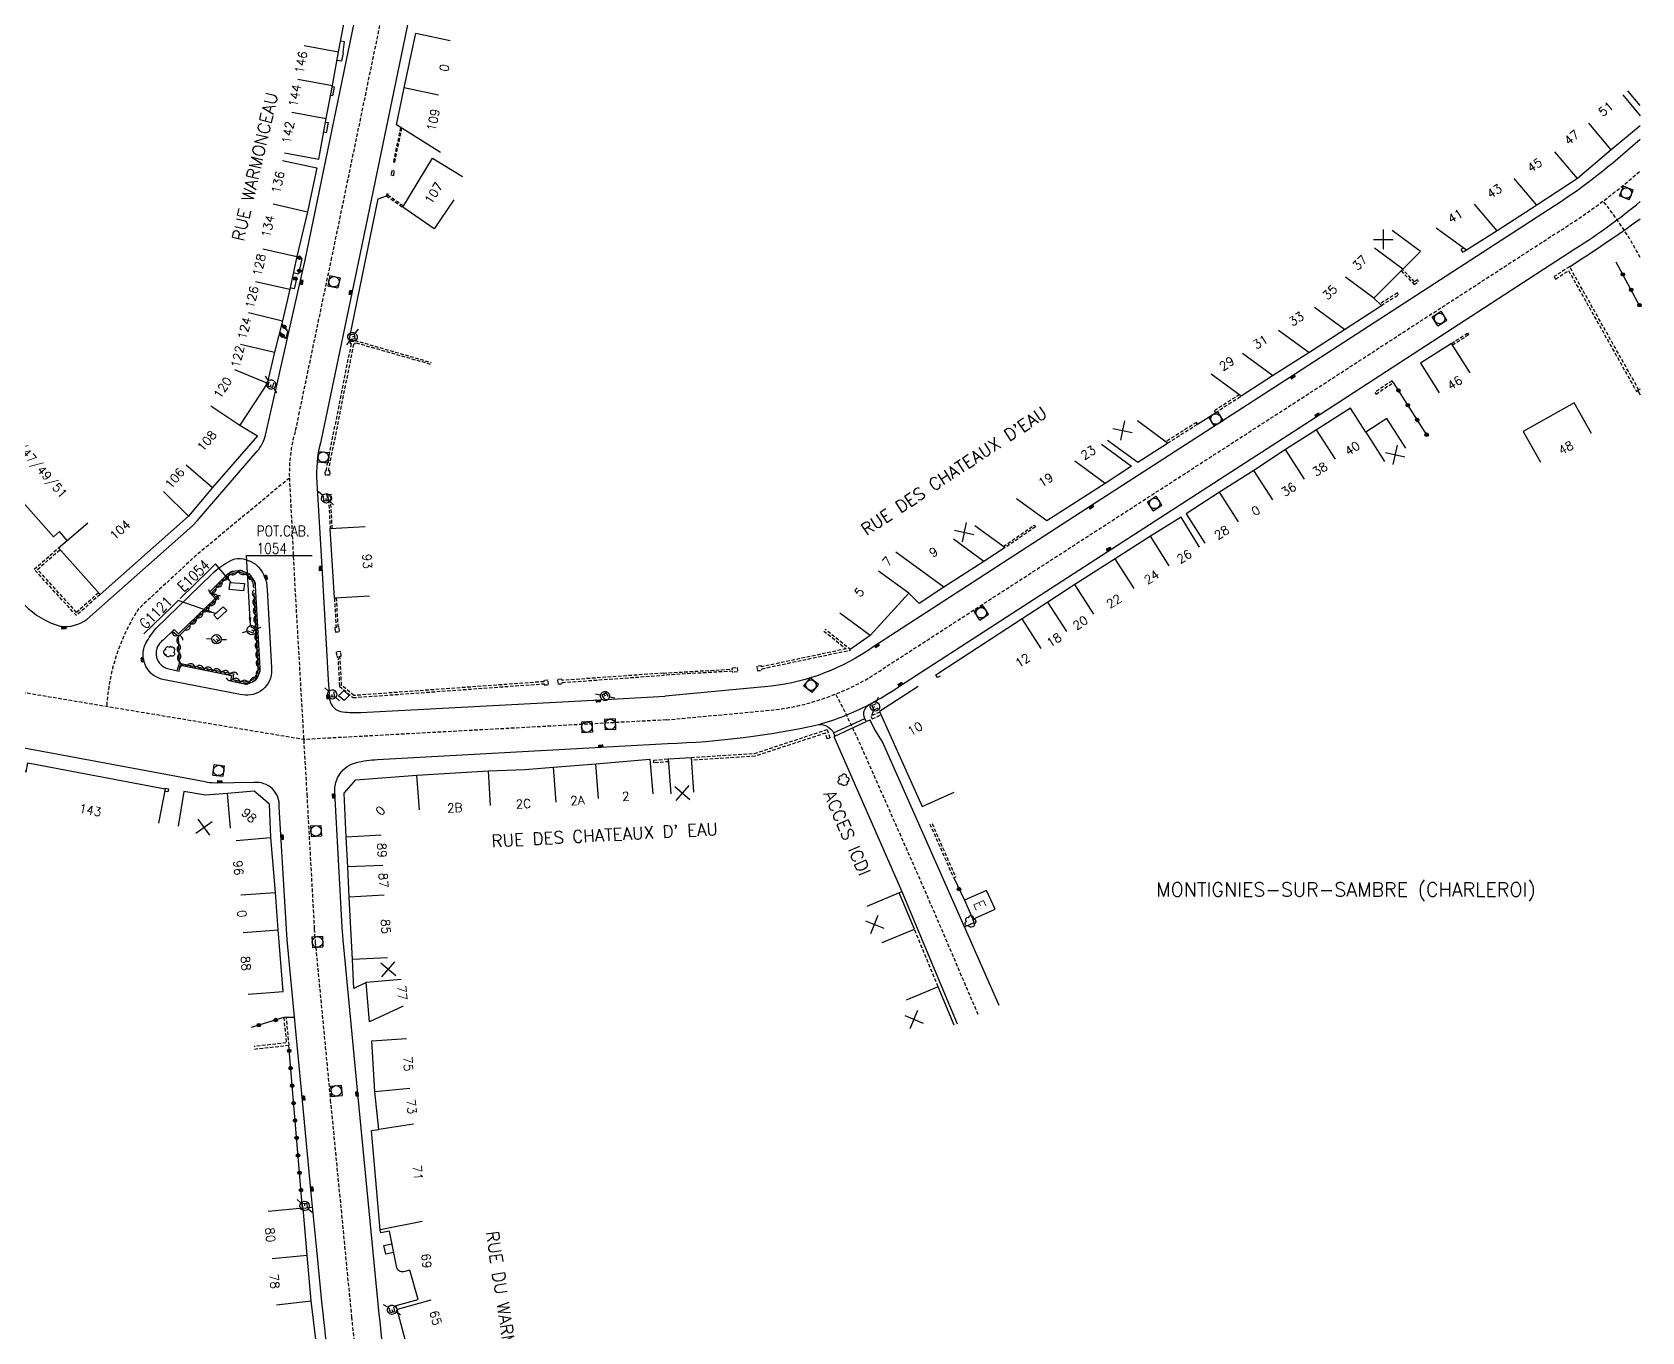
# Model space of a CAD drawing. Header units: millimetres. Extents: x 155999 to 157001, y 123000 to 124001.
# Drawn here: x 156770.1 to 157000.2, y 123669.4 to 123855.2 of the extents above; entities that cross this region are included whole.
import ezdxf
from ezdxf.enums import TextEntityAlignment as Align

# ---------------------------------------------------------------- set-up
doc = ezdxf.new("R2010")
doc.units = ezdxf.units.MM
doc.linetypes.add('DASHED', pattern=[0.75, 0.5, -0.25])
doc.layers.get('0').update_dxf_attribs({"linetype": 'CONTINUOUS'})
for name, color, linetype in [('W0001', 6, 'DASHED'), ('W0008', 7, 'CONTINUOUS'), ('W0100', 7, 'CONTINUOUS'), ('W0112', 1, 'DASHED'), ('W0300', 7, 'CONTINUOUS'), ('W0310', 3, 'CONTINUOUS'), ('W0322', 7, 'CONTINUOUS'), ('W0334', 7, 'CONTINUOUS'), ('W0400', 7, 'CONTINUOUS'), ('W0420', 7, 'CONTINUOUS'), ('W0471', 7, 'CONTINUOUS'), ('W0980', 7, 'CONTINUOUS'), ('W0984', 7, 'CONTINUOUS'), ('W0989', 7, 'CONTINUOUS'), ('W0991', 7, 'CONTINUOUS'), ('W1102', 7, 'CONTINUOUS')]:
    doc.layers.add(name, color=color, linetype=linetype)
doc.styles.get("Standard").update_dxf_attribs({"font": 'romans.shx', "width": 0.85})
doc.dimstyles.get("Standard").update_dxf_attribs({"dimtxt": 1.5, "dimasz": 1.2, "dimexe": 0.625, "dimexo": 0.625, "dimgap": 0.25, "dimtad": 1, "dimdec": 1, "dimzin": 0, "dimdsep": 46, "dimtxsty": 'Standard', "dimcen": -0.5, "dimadec": 0, "dimazin": 0, "dimtfac": 1, "dimtdec": 1, "dimtmove": 0, "dimatfit": 3, "dimfxl": 1, "dimtolj": 1, "dimtzin": 0, "dimarcsym": 0})

# ---------------------------------------------------------------- blocks, each defined once
blk = doc.blocks.new('t310o')
at = {"color": 0, "linetype": 'Continuous'}
for centre, start, end in [((-0.5, 0.38), 216.8699, 323.1304), ((0.5, -0.37), 36.8699, 143.1303)]:
    blk.add_arc(centre, 0.625, start, end, dxfattribs=at)
blk = doc.blocks.new('T471')
for p, q in [((-0.333334, 0.333334), (-0.333334, -0.333334)), ((-0.333334, 0.333334), (0.333334, 0.333334)), ((-0.333334, 0), (0, 0)), ((0.500001, 0.500001), (1.000002, 1.000002)), ((-0.500001, -0.500001), (-1.000002, -1.000002)), ((-0.333334, -0.333334), (0.333334, -0.333334))]:
    blk.add_line(p, q)
blk.add_ellipse((0, 0), major_axis=(0.471405, 0.471405), ratio=1, start_param=5.4977871438, end_param=11.780972451)
blk = doc.blocks.new('T400')
for p, q in [((-0.15, 0.3), (0.15, 0.3)), ((-0.15, -0.25), (-0.15, 0.3)), ((-0.15, 0.15), (0.15, 0.15)), ((-0.15, 0), (0.15, 0)), ((0.15, 0.3), (0.15, -0.25)), ((-0.15, -0.15), (0.15, -0.15)), ((-0.15, -0.25), (-0.15, -0.3)), ((-0.15, -0.3), (0.15, -0.3)), ((0.15, -0.3), (0.15, -0.25))]:
    blk.add_line(p, q)
blk = doc.blocks.new('T420')
for p, q in [((0.75, 0.75), (-0.75, 0.75)), ((-0.75, 0.75), (-0.75, -0.75)), ((0.75, 0.75), (0.75, -0.75)), ((0.75, -0.75), (-0.75, -0.75))]:
    blk.add_line(p, q)
blk.add_ellipse((0, 0), major_axis=(-0.53, 0.53), ratio=1, start_param=3.926991, end_param=10.210176)
blk = doc.blocks.new('t322o')
at = {"color": 0, "linetype": 'Continuous'}
for radius in [0.25, 0.15]:
    blk.add_circle((0, 0), radius, dxfattribs=at)
blk = doc.blocks.new('t991o')
at = {"color": 0, "linetype": 'Continuous'}
for p, q in [((-1, 1), (1, -1)), ((-1, -1), (1, 1))]:
    blk.add_line(p, q, dxfattribs=at)
blk = doc.blocks.new('T300')
for p, q in [((-0.8, 0.51), (-0.86, 0.34)), ((-0.86, 0.34), (-0.86, 0.17)), ((-0.86, 0.17), (-0.74, 0.06)), ((-0.69, 0.63), (-0.8, 0.51)), ((-0.8, -0.06), (-0.74, 0.06)), ((-0.74, 0.06), (-0.69, 0.11)), ((-0.57, 0.69), (-0.69, 0.63)), ((-0.46, 0.69), (-0.57, 0.69)), ((-0.29, 0.63), (-0.46, 0.69)), ((-0.29, 0.63), (-0.17, 0.74)), ((-0.23, 0.57), (-0.29, 0.63)), ((-0.17, 0.74), (-0.06, 0.8)), ((-0.06, 0.8), (0.06, 0.8)), ((0.06, 0.8), (0.23, 0.74)), ((0.23, 0.74), (0.34, 0.63)), ((0.34, 0.63), (0.4, 0.51)), ((0.46, 0.46), (0.34, 0.46)), ((0.4, 0.51), (0.4, 0.46)), ((0.57, 0.4), (0.46, 0.46)), ((0.57, 0.4), (0.69, 0.29)), ((0.69, 0.29), (0.74, 0.17)), ((0.74, 0.06), (0.69, -0.17)), ((0.74, 0.17), (0.74, 0.06)), ((-0.8, -0.17), (-0.8, -0.06)), ((-0.8, -0.23), (-0.8, -0.17)), ((-0.74, -0.34), (-0.8, -0.23)), ((-0.69, -0.4), (-0.74, -0.34)), ((-0.51, -0.46), (-0.69, -0.4)), ((-0.4, -0.46), (-0.51, -0.46)), ((-0.4, -0.46), (-0.34, -0.46)), ((-0.34, -0.46), (-0.34, -0.4)), ((-0.34, -0.51), (-0.34, -0.46)), ((-0.29, -0.63), (-0.34, -0.51)), ((-0.17, -0.74), (-0.29, -0.63)), ((-0.06, -0.8), (-0.17, -0.74)), ((0.06, -0.8), (-0.06, -0.8)), ((0.17, -0.74), (0.06, -0.8)), ((0.23, -0.69), (0.17, -0.74)), ((0.29, -0.46), (0.23, -0.46)), ((0.29, -0.63), (0.23, -0.69)), ((0.46, -0.4), (0.29, -0.46)), ((0.34, -0.51), (0.29, -0.63)), ((0.34, -0.51), (0.34, -0.46)), ((0.57, -0.34), (0.46, -0.4)), ((0.63, -0.29), (0.57, -0.34)), ((0.69, -0.17), (0.63, -0.29))]:
    blk.add_line(p, q)

msp = doc.modelspace()

# ---------------------------------------------------------------- linework, layer by layer
at = {"layer": 'W0001'}
msp.add_lwpolyline([(156895.07, 123998.73), (156900.24, 123994.31, -0.20182), (156906.99, 123979.84, -0.191494), (156901.06, 123967.67), (156884.09, 123951.47), (156874.31, 123942.21), (156871, 123939.09), (156848.41, 123917.61, 0.032342), (156834.41, 123898.71, 0.103722), (156821.74, 123865.66), (156812.89, 123822.98), (156808.26, 123800.88), (156807.68, 123798.06, 0.077133), (156806.86, 123791.43), (156807.65, 123775.66), (156809.35, 123746.22), (156810.42, 123726.96), (156810.55, 123725.09), (156812.71, 123702.53), (156815.74, 123671.52, 0.015748), (156818.01, 123654.67)], format="xyb", dxfattribs=at)
at = {"layer": 'W0001', "flags": 128}
for points in [[(156860.75, 123756.86), (156876.13, 123758.29, 0.124419), (156892.16, 123764.45), (156922.59, 123784.12), (156951.76, 123802.95), (156987.89, 123826.38, 0.041665), (157000, 123835.33)], [(157000, 123822.94), (156999.48, 123823.88, 0.045509), (156994.67, 123831.01, -2.901616)], [(156806.86, 123791.43), (156793.38, 123780.24), (156785.28, 123772.72, 0.128586), (156780.73, 123758.76)], [(156860.75, 123756.86), (156808.9, 123754.05), (156762.15, 123761.86, 0.18686), (156749.2, 123757.73), (156723.74, 123738.84)], [(156905.33, 123714.73), (156900.48, 123726.08), (156897.24, 123733.59), (156888.87, 123752.5, 0.01567), (156884.99, 123760.55, -1.668847)]]:
    msp.add_lwpolyline(points, format="xyb", dxfattribs=at)
at = {"layer": 'W0008'}
for points in [[(156944.44, 123953.09), (156919.95, 123974.83), (156918.74, 123975.86, 0.383908), (156914.8, 123975.41), (156886.78, 123948.64), (156876.98, 123939.38), (156873.69, 123936.26), (156851.25, 123914.93, 0.032047), (156837.69, 123896.6, 0.103987), (156825.57, 123864.96), (156816.71, 123822.19), (156812.08, 123800.09), (156811.47, 123797.12, 0.078402), (156810.75, 123791.59), (156811.53, 123777.88), (156812.42, 123762.58), (156812.61, 123759.8, 0.35106), (156814.51, 123758.02, 0.04083), (156817.05, 123757.91), (156850.35, 123759.68), (156860.57, 123760.23)], [(156747.41, 123796.24), (156756.39, 123786.3), (156768.98, 123773.28, 0.122135), (156774.11, 123770.23, 0.192658), (156777.96, 123771.26), (156793.01, 123784.58), (156793.68, 123785.31), (156802.27, 123795.25, 0.113173), (156803.42, 123797.54), (156805.12, 123804.88), (156808.32, 123819.02), (156809.12, 123822.57), (156818.55, 123868.24, 0.269201), (156815.33, 123877.21), (156803.22, 123886.93), (156791.49, 123896.34)], [(157000, 123839.8), (156998.22, 123838.3, -0.043547), (156986.07, 123829.25), (156949.91, 123805.8), (156920.75, 123786.98), (156890.26, 123767.26, -0.124631), (156875.77, 123761.67), (156860.57, 123760.23)], [(156908.32, 123716.04), (156903.4, 123727.3), (156891.64, 123753.72), (156890.48, 123755.64), (156889.89, 123756.83), (156889.33, 123756.61), (156889.14, 123757.06, -0.384737), (156889.74, 123759.06, 0.026835), (156894.08, 123761.67), (156922.98, 123780.34), (156953.5, 123800.07), (156990.79, 123824.26, 0.027724), (157000, 123830.93)], [(156802, 123779.11, -0.227932), (156803.66, 123775.43), (156804.28, 123764.36, -0.475454), (156800.52, 123760.39), (156799.84, 123760.47), (156789.01, 123762.58, -0.509645), (156786.34, 123767.8, -0.064742), (156787.77, 123769.9), (156795.7, 123777.62, -0.094695), (156799.07, 123779.9, -0.181435), (156802, 123779.11)], [(156748.51, 123585.86), (156754.79, 123581.33), (156779.54, 123563.44, 0.090181), (156780.82, 123562.96, 0.234697), (156782.38, 123563.43), (156795.95, 123579.51), (156816.8, 123604.55, 0.202065), (156819.98, 123618.29), (156813.75, 123655.92, -0.008544), (156811.55, 123673.21), (156810.77, 123681.13), (156809.99, 123689.2), (156808.73, 123702.41), (156807.06, 123719.89), (156806.56, 123725.41), (156806.09, 123732.48), (156805.41, 123744.44, 0.462075), (156801.83, 123747.91), (156796.1, 123747.82, -0.031945), (156794.82, 123747.98), (156755.32, 123755.35, 0.065453), (156752.93, 123755.47, 0.105554), (156751.33, 123754.85), (156725.89, 123735.95)], [(156860.94, 123753.48, 0.045335), (156882.54, 123756.18, -0.301824), (156884.67, 123755), (156884.86, 123754.55), (156884.68, 123754.49), (156894.44, 123732.34), (156902.34, 123713.43)], [(156821.95, 123655.33, -0.015737), (156819.71, 123671.92), (156816.69, 123702.92), (156814.53, 123725.42), (156814.4, 123727.21), (156813.34, 123746.47, -0.363746), (156816.44, 123750.79, -0.034371), (156819.45, 123751.2), (156860.94, 123753.48)]]:
    msp.add_lwpolyline(points, format="xyb", dxfattribs=at)
at = {"layer": 'W0100'}
for points in [[(156806.14, 123837.89), (156811.06, 123837.01), (156812.11, 123842.84), (156813, 123847.51), (156813.89, 123852.35), (156815.11, 123858.8), (156810.2, 123859.73)], [(156828.45, 123837.98), (156822.17, 123841.9), (156823.29, 123847.2), (156824.95, 123855), (156829.84, 123853.96)], [(156997.52, 123846.21), (157000, 123843.21)], [(157000, 123844.66), (156998.21, 123846.78)], [(157000, 123841.77), (156995.86, 123838.34), (156991.01, 123834.24), (156985.22, 123830.44), (156979.52, 123826.76), (156975.13, 123823.98), (156970.8, 123827.16)], [(156805.89, 123836.82), (156810.78, 123835.77), (156809.43, 123829.48), (156807.94, 123823.11), (156806.9, 123818.41), (156805.86, 123813.88), (156804.73, 123809.43), (156803.7, 123804.93), (156799.79, 123799), (156802.31, 123797.48), (156795.88, 123790.06), (156792.42, 123785.99), (156779.79, 123774.78), (156773.87, 123781.45), (156775.08, 123782.49), (156773.98, 123783.79), (156773.12, 123783.03), (156755.2, 123803.28)], [(156830.38, 123831.19), (156827.55, 123827.07), (156823.07, 123830.14), (156827.34, 123837.14), (156831.6, 123834.53)], [(156938.64, 123806.33), (156942.96, 123803.17), (156947.43, 123806.07), (156952.6, 123809.35), (156957.72, 123812.65), (156962.98, 123816.1), (156961.91, 123817.15), (156966.06, 123821.29), (156968.6, 123823.82), (156964.52, 123826.81)], [(156975.7, 123806.46), (156973, 123810.67), (156968.56, 123807.83), (156971.25, 123803.62)], [(157000, 123804.11), (156999.66, 123803.92), (157000, 123803.32)], [(156966.46, 123795.71), (156963.77, 123799.93), (156960.74, 123798), (156958.56, 123801.42), (156953.73, 123798.34), (156949.29, 123795.49), (156944.74, 123792.51), (156939.86, 123789.39), (156935.06, 123786.31), (156937.76, 123782.1)], [(156993.02, 123797.8), (156990.57, 123802.16), (156983.27, 123798.06), (156985.72, 123793.7)], [(156923.85, 123796.85), (156928.17, 123793.69), (156932.42, 123796.43), (156928.1, 123799.59)], [(156922.97, 123796.28), (156927.27, 123793.14), (156923.51, 123790.66), (156915.16, 123785.29), (156910.83, 123788.46)], [(156936.97, 123781.56), (156934.34, 123785.82), (156929.99, 123783.13), (156924.93, 123779.87), (156919.17, 123776.19), (156915.29, 123773.67), (156911.61, 123771.28), (156899.7, 123763.54), (156899.7, 123763.54)], [(156818.29, 123774.55), (156813.3, 123774.24), (156812.69, 123784.19), (156817.68, 123784.49)], [(156904.88, 123784.65), (156909.21, 123781.48), (156906.14, 123779.52), (156900.44, 123775.83), (156896.88, 123773.51), (156895.43, 123774.96), (156889.9, 123768.91), (156885.56, 123772.09)], [(156896.75, 123761.62), (156896.75, 123761.62), (156891.24, 123758.06), (156897.33, 123744.47), (156901.9, 123746.52)], [(156757.57, 123747.96), (156755.85, 123752.91), (156755.96, 123753.33), (156760.02, 123752.6), (156766.12, 123751.39), (156767.39, 123751.15), (156769.22, 123749.38), (156769.48, 123750.73), (156789.09, 123747), (156788.16, 123742.08)], [(156823.13, 123715.96), (156818.29, 123713.72), (156817.85, 123719.33), (156816.08, 123718.48), (156815.86, 123722.59), (156815.4, 123731.54), (156815.22, 123735.85), (156814.99, 123740.1), (156814.69, 123746.4), (156816.36, 123748.31), (156825.06, 123748.98), (156835.32, 123749.59), (156840.53, 123749.77), (156844.6, 123750.1), (156850.66, 123750.58), (156858.41, 123751.25), (156858.83, 123746.27)], [(156861.42, 123746.29), (156861.08, 123751.28), (156864.3, 123751.5), (156864.64, 123746.51)], [(156800.98, 123717.63), (156805.96, 123718.04), (156805.24, 123726.86), (156804.89, 123732.19), (156804.21, 123740.03), (156804, 123744.83), (156801.84, 123746.69), (156798.01, 123746.35), (156794.85, 123746.12), (156791.77, 123746.63), (156790.95, 123741.69)], [(156891.6, 123725.03), (156896.21, 123726.96), (156894.05, 123732.13), (156889.44, 123730.2)], [(156901.9, 123713.24), (156901.9, 123713.24), (156899.64, 123718.71), (156895.02, 123716.8)], [(156813, 123621.47), (156818.51, 123618.71), (156817.31, 123626.11), (156816.52, 123630.68), (156815.75, 123635.17), (156814.97, 123640), (156813.97, 123645.45), (156813.05, 123650.83), (156812.32, 123655.79), (156811.55, 123660.84), (156809.99, 123673.84), (156809.4, 123680.34), (156808.81, 123687.05), (156803.83, 123686.61)]]:
    msp.add_lwpolyline(points, dxfattribs=at)
for points in [[(156798.37, 123776.49), (156800.43, 123776.33), (156800.3, 123775.31), (156798.24, 123775.48)], [(156797.91, 123772.48), (156796.57, 123771.27), (156796.05, 123771.84), (156797.38, 123773.04)], [(156814.62, 123761.04), (156815.42, 123760.34), (156814.67, 123759.62), (156813.87, 123760.31)], [(156907.75, 123729.78), (156906.55, 123732.48), (156903.37, 123731.07), (156904.57, 123728.36)]]:
    msp.add_lwpolyline(points, close=True, dxfattribs=at)
msp.add_lwpolyline([(156823.62, 123667.58), (156822.26, 123672.6), (156822.14, 123673.13), (156825.29, 123674.03), (156824.1, 123678.22), (156823.18, 123677.96, -0.396681), (156822.2, 123678.52), (156821.15, 123683.79), (156819.94, 123683.55), (156819.85, 123683.97), (156818.58, 123698.16), (156819.63, 123698.3), (156819.08, 123703.67), (156818.63, 123711), (156823.62, 123711.3)], format="xyb", dxfattribs=at)
at = {"layer": 'W0112'}
for points in [[(156822.75, 123841.54), (156821.73, 123836.6), (156821.93, 123836.56), (156822.93, 123841.43)], [(156823.18, 123830.31), (156820.95, 123831.85), (156820.99, 123832.02), (156820.79, 123832.05), (156820.73, 123831.76), (156823.07, 123830.14)], [(156975.13, 123823.98), (156974.68, 123823.68), (156974.38, 123824.13), (156974.67, 123824.32)], [(156999.81, 123804), (156989.89, 123821.63), (156987.68, 123820.21), (156987.9, 123819.87), (156989.75, 123821.07), (156999.46, 123803.81), (156999.66, 123803.92)], [(156965.81, 123821.03), (156967.68, 123819.08), (156968.31, 123819.49), (156968.14, 123819.74), (156967.73, 123819.47), (156966.02, 123821.24)], [(156962.98, 123816.1), (156965.43, 123817.63), (156965.27, 123817.89), (156962.76, 123816.31)], [(156827.03, 123807.67), (156816.24, 123810.77), (156816.19, 123810.53), (156816.03, 123810.56), (156812.42, 123792.48), (156812.6, 123792.49), (156812.65, 123791.86), (156812.01, 123791.81), (156811.96, 123792.44), (156812.11, 123792.46), (156815.73, 123810.63), (156815.56, 123810.66), (156815.68, 123811.19), (156816.2, 123811.1), (156827.11, 123807.96)], [(156973, 123810.67), (156975.29, 123812.13), (156975.45, 123811.88), (156973.16, 123810.42)], [(156942.7, 123803.36), (156939.1, 123801.02), (156939.26, 123800.77), (156942.96, 123803.17)], [(156932.42, 123796.43), (156936.71, 123799.13), (156936.55, 123799.38), (156932.16, 123796.62)], [(156812.99, 123784.2), (156812.76, 123788.36), (156812.92, 123788.38), (156812.87, 123789.08), (156812.23, 123789.03), (156812.29, 123788.33), (156812.46, 123788.34), (156812.69, 123784.19)], [(156908.95, 123781.66), (156913.36, 123784.71), (156913.53, 123784.46), (156909.21, 123781.48)], [(156779.79, 123774.78), (156776.41, 123771.76), (156770.37, 123778.4), (156773.87, 123781.45)], [(156779.57, 123775.03), (156776.44, 123772.22), (156770.84, 123778.37), (156774.09, 123781.21)], [(156813.3, 123774.24), (156813.54, 123770.07), (156813.35, 123770.06), (156813.39, 123769.43), (156814.03, 123769.47), (156813.99, 123770.1), (156813.84, 123770.09), (156813.6, 123774.26)], [(156883.28, 123769.56), (156886.46, 123767.01), (156874.38, 123764.46), (156874.37, 123764.59), (156873.69, 123764.54), (156873.74, 123763.9), (156874.42, 123763.95), (156874.4, 123764.16), (156887.14, 123766.85), (156883.47, 123769.79)], [(156860.33, 123763.54), (156870.21, 123764.12), (156870.19, 123764.29), (156870.87, 123764.35), (156870.93, 123763.71), (156870.25, 123763.65), (156870.23, 123763.82), (156860.35, 123763.24)], [(156860.33, 123763.54), (156845.84, 123762.5), (156845.82, 123762.68), (156845.2, 123762.63), (156845.25, 123762), (156845.87, 123762.04), (156845.86, 123762.2), (156860.35, 123763.24)], [(156899.89, 123763.12), (156899.53, 123762.91), (156899.3, 123763.31), (156899.7, 123763.54)], [(156891.28, 123757.97), (156890, 123757.41), (156890.18, 123757.01), (156891.46, 123757.57)], [(156864.3, 123751.5), (156873.36, 123752.05), (156883.74, 123755.48), (156884.15, 123754.26), (156883.77, 123754.13), (156883.49, 123754.97), (156873.44, 123751.66), (156864.33, 123751.1)], [(156861.11, 123750.88), (156858.98, 123750.71), (156858.95, 123751.11), (156861.08, 123751.28)], [(156789.09, 123747), (156789.11, 123747.09), (156789.56, 123747), (156789.47, 123746.56), (156789.03, 123746.64)], [(156899.64, 123718.71), (156896.21, 123726.96)], [(156801.85, 123709.81), (156806.82, 123710.35), (156806.43, 123714.36), (156806.06, 123714.32), (156806.42, 123710.68), (156801.81, 123710.18)]]:
    msp.add_lwpolyline(points, dxfattribs=at)
for points in [[(156821.38, 123834.76), (156821.77, 123834.68), (156821.88, 123835.27), (156821.49, 123835.35)], [(156962.22, 123803.41), (156964.69, 123805.09), (156964.52, 123805.34), (156962.05, 123803.65)], [(156814.25, 123765.97), (156814.21, 123766.61), (156813.57, 123766.57), (156813.62, 123765.93), (156813.78, 123765.94), (156814.03, 123761.66), (156815.96, 123760.04), (156843.27, 123762.02), (156843.28, 123761.86), (156843.91, 123761.9), (156843.87, 123762.54), (156843.24, 123762.5), (156843.25, 123762.32), (156816.06, 123760.34), (156814.33, 123761.8), (156814.08, 123765.96)]]:
    msp.add_lwpolyline(points, close=True, dxfattribs=at)
at = {"layer": 'W0112', "flags": 128}
msp.add_lwpolyline([(156898.74, 123742.03), (156902.11, 123734.4), (156901.84, 123734.28), (156898.48, 123741.91)], dxfattribs=at)
at = {"layer": 'W0310'}
for points in [[(156801.77, 123775.73), (156801.75, 123775.98, 0.205156), (156801.03, 123777.38, 0.3557), (156798.1, 123777.4), (156795.78, 123775.08), (156796.6, 123774.23), (156791.79, 123769.54)], [(156791.13, 123764.95), (156792.18, 123764.75), (156798.89, 123763.42), (156798.75, 123762.65), (156800.24, 123762.32, 0.475916), (156802.41, 123764.26), (156801.81, 123775.01, 0.205156)]]:
    msp.add_lwpolyline(points, format="xyb", dxfattribs=at)
for points in [[(156790.87, 123764.01), (156791.13, 123764.95), (156791, 123768.78), (156790.19, 123769.42)], [(156791, 123768.78), (156791.79, 123769.54)]]:
    msp.add_lwpolyline(points, dxfattribs=at)
at = {"layer": 'W0322'}
for points in [[(156807.92, 123823.02), (156808.66, 123822.82), (156808.17, 123820.58)], [(157000, 123815.9), (156996.56, 123822.26)], [(156807.26, 123820.02), (156808.05, 123819.86)], [(156805.76, 123813.47), (156806.55, 123812.62)], [(156806.26, 123811.37), (156805.43, 123812.2)], [(156901.84, 123734.28), (156903.37, 123731.07)], [(156806.06, 123714.3), (156801.39, 123712.89)], [(156808.74, 123687.04), (156806.76, 123710.34)]]:
    msp.add_lwpolyline(points, dxfattribs=at)
at = {"layer": 'W0322', "flags": 128}
msp.add_lwpolyline([(156964.69, 123805.09), (156969.45, 123797.62)], dxfattribs=at)
at = {"layer": 'W0334'}
for points in [[(156814.18, 123853.9), (156814.71, 123853.8), (156814.48, 123852.28), (156814.55, 123852.22), (156814.3, 123850.99), (156813.66, 123851.11)], [(156812.98, 123847.4), (156813.24, 123847.35), (156813.02, 123846.07), (156812.74, 123846.12)], [(156812.01, 123842.3), (156812.38, 123842.23), (156812.13, 123840.78), (156811.75, 123840.84)], [(156815.68, 123811.19), (156815.42, 123811.15), (156819.55, 123831.35), (156820.73, 123831.76)], [(156807.86, 123819.9), (156807.54, 123818.46), (156806.94, 123818.59)], [(156808.17, 123820.58), (156807.42, 123820.76)], [(156806.42, 123811.36), (156806.66, 123812.36), (156805.73, 123813.36)], [(156806.42, 123811.36), (156805.47, 123812.34)], [(156936.71, 123799.13), (156939.26, 123800.77)], [(156889.9, 123768.91), (156887.05, 123766.92)], [(156884.67, 123755), (156889.14, 123757.06)], [(156884.86, 123754.55), (156889.33, 123756.61)], [(156894.05, 123732.13), (156894.44, 123732.34)], [(156903.4, 123727.3), (156904.77, 123727.89), (156904.57, 123728.36)], [(156806.43, 123714.36), (156807.59, 123714.35)], [(156808.81, 123687.05), (156810.18, 123687.21)], [(156821.76, 123680.72), (156820.65, 123680.5), (156820.38, 123681.73), (156821.51, 123681.96)]]:
    msp.add_lwpolyline(points, dxfattribs=at)
for points in [[(156989.89, 123821.63, 0.011972), (157000, 123828.48, 0.015952)], [(156882.54, 123756.18, 0.049535), (156889.74, 123759.06, 0.049535)]]:
    msp.add_lwpolyline(points, format="xyb", dxfattribs=at)
msp.add_lwpolyline([(156802.67, 123764.27), (156802, 123776, 0.205384), (156801.19, 123777.58, 0.357228), (156797.93, 123777.59), (156795.42, 123775.09), (156796.24, 123774.23), (156791.01, 123769.17), (156790.39, 123769.79), (156788.79, 123768.27, 0.208612), (156787.82, 123766.63, 0.397228), (156789.64, 123764.14), (156791.12, 123763.83), (156791.28, 123764.67), (156798.6, 123763.22), (156798.45, 123762.46), (156800.2, 123762.07, 0.477257)], format="xyb", close=True, dxfattribs=at)
at = {"layer": 'W1102'}
for p, q in [((156808.97, 123853.25), (156813.89, 123852.35)), ((156808.09, 123848.45), (156813, 123847.51)), ((156828.18, 123846.16), (156823.29, 123847.2)), ((156807.19, 123843.72), (156812.11, 123842.84)), ((156804.56, 123830.62), (156809.43, 123829.48)), ((156803.05, 123824.19), (156807.94, 123823.11)), ((156802.03, 123819.53), (156806.9, 123818.41)), ((156801.01, 123815.11), (156805.86, 123813.88)), ((156799.86, 123810.55), (156804.73, 123809.43)), ((156795.61, 123801.75), (156799.79, 123799)), ((156956.42, 123794.12), (156953.73, 123798.34)), ((156951.99, 123791.28), (156949.29, 123795.49)), ((156792.1, 123793.33), (156795.88, 123790.06)), ((156947.48, 123788.33), (156944.74, 123792.51)), ((156942.56, 123785.18), (156939.86, 123789.39)), ((156932.63, 123778.88), (156929.99, 123783.13)), ((156927.64, 123775.66), (156924.93, 123779.87)), ((156921.86, 123771.98), (156919.17, 123776.19)), ((156918.02, 123769.48), (156915.29, 123773.67)), ((156914.34, 123767.08), (156911.61, 123771.28)), ((156851.06, 123745.6), (156850.66, 123750.58)), ((156825.45, 123743.99), (156825.06, 123748.98)), ((156835.61, 123744.6), (156835.32, 123749.59)), ((156845, 123745.11), (156844.6, 123750.1)), ((156798.45, 123741.37), (156798.01, 123746.35)), ((156799.23, 123739.6), (156804.21, 123740.03)), ((156819.98, 123740.37), (156814.99, 123740.1)), ((156820.21, 123736.06), (156815.22, 123735.85)), ((156799.9, 123731.86), (156804.89, 123732.19)), ((156820.4, 123731.8), (156815.4, 123731.54)), ((156800.26, 123726.45), (156805.24, 123726.86)), ((156820.87, 123722.85), (156815.86, 123722.59)), ((156822.83, 123719.73), (156817.85, 123719.33)), ((156824.06, 123704.18), (156819.08, 123703.67)), ((156824.58, 123699.09), (156819.63, 123698.3)), ((156825.83, 123685.16), (156819.85, 123683.97)), ((156804.42, 123679.89), (156809.4, 123680.34)), ((156805.02, 123673.24), (156809.99, 123673.84)), ((156827.08, 123673.91), (156822.26, 123672.6))]:
    msp.add_line(p, q, dxfattribs=at)
at = {"layer": 'W1102', "flags": 128}
for points in [[(156995.86, 123838.34), (156992.63, 123842.16)], [(156991.01, 123834.24), (156987.78, 123838.05)], [(156985.22, 123830.44), (156981.99, 123834.26)], [(156979.52, 123826.76), (156976.29, 123830.57)], [(156960.74, 123798), (156963.43, 123793.78)], [(156775.08, 123782.49), (156778.04, 123785.02)], [(156906.14, 123779.52), (156901.81, 123782.68)], [(156900.44, 123775.83), (156893.58, 123780.85)], [(156895.43, 123774.96), (156891.09, 123778.13)]]:
    msp.add_lwpolyline(points, dxfattribs=at)
at = {"layer": 'W1102'}
for points in [[(156966.06, 123821.29), (156961.98, 123824.28)], [(156961.91, 123817.15), (156957.83, 123820.13)], [(156957.72, 123812.65), (156953.4, 123815.82)], [(156952.6, 123809.35), (156948.27, 123812.52)], [(156947.43, 123806.07), (156943.11, 123809.23)], [(156799.03, 123806.93), (156803.75, 123805)], [(156923.51, 123790.66), (156919.16, 123793.83)], [(156788.84, 123789.49), (156792.42, 123785.99)]]:
    msp.add_lwpolyline(points, dxfattribs=at)

# ---------------------------------------------------------------- block references
at = {"layer": 'W0300'}
for p, rotation in [((156789.8, 123766.63), 43.6549297172665), ((156886.07, 123748.18), 293.9124802397918), ((156904.22, 123727.93), 293.9124802397918)]:
    msp.add_blockref('T300', p, dxfattribs=dict(at, rotation=rotation))
at = {"layer": 'W0310'}
for p, rotation in [((156798.15, 123777.44), 217.0674688720623), ((156799.3, 123777.9), 186.2390015848042), ((156800.52, 123777.7), 155.410534297546), ((156801.45, 123776.9), 121.9732698704763), ((156796.05, 123774.79), 313.774864823223), ((156796.38, 123775.68), 224.9261254634332), ((156797.26, 123776.57), 224.9261254634332), ((156795.37, 123773.03), 224.2952971781657), ((156796.27, 123773.9), 224.2952971781657), ((156801.84, 123774.43), 93.23351588745248), ((156801.91, 123773.18), 93.23351588745248), ((156792.69, 123770.41), 224.2952971781657), ((156793.58, 123771.28), 224.2952971781657), ((156794.48, 123772.16), 224.2952971781657), ((156801.98, 123771.93), 93.23351588745248), ((156802.05, 123770.68), 93.23351588745248), ((156790.85, 123768.9), 141.5070051984549), ((156791.03, 123767.72), 92.01406535972563), ((156802.12, 123769.43), 93.23351588745248), ((156802.19, 123768.19), 93.23351588745248), ((156791.08, 123766.47), 92.01406535972563), ((156802.26, 123766.94), 93.23351588745248), ((156802.33, 123765.69), 93.23351588745248), ((156791.12, 123765.22), 92.01406535972563), ((156792.36, 123764.72), 348.7972023106149), ((156793.58, 123764.47), 348.7972023106149), ((156794.81, 123764.23), 348.7972023106149), ((156796.04, 123763.99), 348.7972023106149), ((156797.26, 123763.74), 348.7972023106149), ((156802.17, 123763.24), 60.19458168230867), ((156802.4, 123764.44), 93.23351588745248), ((156798.49, 123763.5), 348.7972023106149), ((156798.8, 123762.64), 347.4089981350322), ((156800.02, 123762.37), 347.4089981350322), ((156801.24, 123762.43), 22.02840559334789)]:
    msp.add_blockref('t310o', p, dxfattribs=dict(at, rotation=rotation))
at = {"layer": 'W0322'}
for p, rotation in [((156808.29, 123822.92), 344.988876374983), ((156807.69, 123819.94), 348.822536120491), ((156808.27, 123821.03), 257.606661666176), ((156997.5, 123820.53), 118.4127986363787), ((156998.69, 123818.33), 118.4127986363787), ((156999.88, 123816.13), 118.4127986363787), ((156806.15, 123813.04), 312.974330652738), ((156805.85, 123811.78), 135.015063961833), ((156965.42, 123803.95), 302.5322622626056), ((156966.77, 123801.84), 302.5322622626056), ((156968.11, 123799.73), 302.5322622626056), ((156902.6, 123732.68), 295.5736644570968), ((156802.5, 123713.23), 196.82611942031), ((156804.89, 123713.95), 196.82611942031), ((156806.83, 123709.56), 94.87015367619873), ((156807.04, 123707.07), 94.87015367619873), ((156807.25, 123704.57), 94.87015367619873), ((156807.46, 123702.08), 94.87015367619873), ((156807.67, 123699.59), 94.87015367619873), ((156807.89, 123697.1), 94.87015367619873), ((156808.1, 123694.61), 94.87015367619873), ((156808.31, 123692.12), 94.87015367619873), ((156808.52, 123689.63), 94.87015367619873)]:
    msp.add_blockref('t322o', p, dxfattribs=dict(at, rotation=rotation))
msp.add_blockref('t322o', (156969.45, 123797.62), dxfattribs=at)
at = {"layer": 'W0400'}
for p, rotation in [((156808.6, 123819.38), 167.2124163835821), ((156815.62, 123817.93), 168.1597624967749), ((156950.31, 123805.88), 302.9699801180448), ((156953.8, 123800.44), 302.9699801180448), ((156921.51, 123787.27), 302.8475829131348), ((156923.97, 123781.28), 302.8475829131348), ((156811.31, 123778.48), 183.3338397916299), ((156803.51, 123777.24), 20.47146639865304), ((156774.58, 123770.03), 268.9175996067132), ((156890.86, 123767.47), 302.8565615059757), ((156785.86, 123765.45), 191.529605729261), ((156894.2, 123761.94), 302.8565615059757), ((156812.38, 123760.14), 183.8477013605187), ((156850.99, 123759.55), 273.100596202916), ((156851.39, 123753.13), 93.14648760763404), ((156796.88, 123748), 270.93250668206), ((156813.2, 123745.97), 183.1581472889774), ((156805.82, 123740.07), 183.2482531034713), ((156808.87, 123702.78), 185.4137649799758), ((156816.51, 123703.37), 185.5649138510188), ((156810.09, 123689.79), 185.5373846235703)]:
    msp.add_blockref('T400', p, dxfattribs=dict(at, rotation=rotation))
at = {"layer": 'W0420'}
for p, rotation in [((156998.01, 123832.16), 247.8869238530858), ((156813.22, 123819.48), 78.1597624967749), ((156971.3, 123814.23), 212.5414326021597), ((156939.33, 123799.86), 32.17848911652953), ((156811.71, 123794.42), 84.27845489654791), ((156930.57, 123787.79), 212.6997719986557), ((156905.78, 123772.17), 212.8838944274067), ((156881.43, 123761.82), 321.2799693149008), ((156849.39, 123755.82), 3.14648760763408), ((156852.71, 123756.21), 3.14648760763408), ((156796.75, 123749.63), 173.340461810365), ((156810.66, 123740.99), 93.04667637508274), ((156810.87, 123725.13), 93.15814728897735), ((156813.57, 123703.83), 95.56491385101877)]:
    msp.add_blockref('T420', p, dxfattribs=dict(at, rotation=rotation))
at = {"layer": 'W0471'}
for p, rotation in [((156815.88, 123811.59), 188.579446987056), ((156804.23, 123804.8), 77.68713781647782), ((156812.11, 123788.52), 94.1248979143321), ((156801.48, 123769.69), 151.5336393904653), ((156796.44, 123768.39), 132.742794675781), ((156812.97, 123760.5), 93.84770136051867), ((156851.99, 123760.27), 303.8599819635762), ((156890.58, 123758.76), 25.07681422451683), ((156809.04, 123687.39), 274.4229616262694), ((156821.54, 123672.55), 105.0701697848841)]:
    msp.add_blockref('T471', p, dxfattribs=dict(at, rotation=rotation))
at = {"layer": 'W0991'}
for p, rotation in [((156963.25, 123825.54), 314.9276387796166), ((156925.97, 123798.22), 302.7919584424918), ((156964.94, 123794.75), 302.5322622627457), ((156903.34, 123783.67), 302.6649990183854), ((156863.03, 123746.4), 273.8973687378205), ((156794.65, 123741.51), 80.60644825792654), ((156890.52, 123727.62), 22.70974238303303), ((156821, 123721.22), 4.532360704784294), ((156896.15, 123714.07), 22.43453074585033)]:
    msp.add_blockref('t991o', p, dxfattribs=dict(at, rotation=rotation))

# ---------------------------------------------------------------- texts
at = {"layer": 'W0980'}
msp.add_text('MONTIGNIES-SUR-SAMBRE (CHARLEROI)', height=2, dxfattribs=at).set_placement((156957.92, 123732.46), align=Align.MIDDLE)
at = {"layer": 'W0984'}
msp.add_text('E', height=1.5, rotation=293.9125, dxfattribs=at).set_placement((156905.56, 123730.42), align=Align.MIDDLE)
at = {"layer": 'W0984', "linetype": 'Continuous', "insert": (156802.16, 123780.61), "char_height": 1.5, "attachment_point": 7}
msp.add_mtext('POT.CAB.\\P1054', dxfattribs=at)
at = {"layer": 'W0984', "linetype": 'Continuous', "char_height": 1.5, "attachment_point": 9, "rotation": 44.2422}
for s, insert in [('E1054', (156795.63, 123778.83)), ('G1121', (156790.26, 123773.59))]:
    msp.add_mtext(s, dxfattribs=dict(at, insert=insert))
at = {"layer": 'W0989'}
for s, rotation, p in [('RUE WARMONCEAU', 76.8977, (156801.95, 123835.92)), ("RUE DES CHATEAUX D'EAU", 33.3747, (156901.88, 123792.44)), ('ACCES ICDI', 293.6502, (156886.61, 123740.66)), ("RUE DES CHATEAUX D' EAU", 3.0986, (156851.94, 123740.41)), ('RUE DU WARMONCEAU', 278.4747, (156837.76, 123670.86))]:
    msp.add_text(s, height=1.75, rotation=rotation, dxfattribs=at).set_placement(p, align=Align.MIDDLE)
at = {"layer": 'W0991'}
for s, rotation, p in [('146', 79.6005, (156808.53, 123850.85)), ('0', 77.9867, (156829.01, 123850.06)), ('144', 79.1936, (156807.64, 123846.09)), ('51', 39.654, (156995.07, 123844.18)), ('109', 78.0742, (156827.43, 123842.62)), ('142', 79.8368, (156806.67, 123840.82)), ('47', 40.2556, (156990.21, 123840.11)), ('45', 33.237, (156984.89, 123836.16)), ('136', 77.8465, (156805.22, 123833.7)), ('107', 58.6, (156827.48, 123832.16)), ('43', 32.8501, (156979.14, 123832.42)), ('134', 76.8545, (156803.8, 123827.4)), ('41', 31.9276, (156973.54, 123828.86)), ('128', 77.5776, (156802.55, 123821.88)), ('37', 44.9276, (156959.9, 123822.21)), ('126', 77.0454, (156801.51, 123817.28)), ('35', 44.274, (156955.61, 123817.98)), ('33', 32.6878, (156950.83, 123814.17)), ('124', 75.8139, (156800.44, 123812.83)), ('122', 77.0898, (156799.45, 123808.77)), ('31', 32.6043, (156945.69, 123810.88)), ('29', 32.9533, (156940.88, 123807.78)), ('120', 56.5779, (156797.32, 123804.34)), ('46', 32.6402, (156973.48, 123805.04)), ('41/43/45/47/49/51', 311.5036, (156768.47, 123795.82)), ('108', 49.0873, (156795.06, 123796.74)), ('40', 32.5323, (156958.83, 123795.67)), ('48', 29.2828, (156989.37, 123795.75)), ('23', 32.792, (156921.07, 123795.06)), ('106', 49.5998, (156790.46, 123791.4)), ('19', 32.792, (156914.99, 123791.15)), ('38', 32.6955, (156954.2, 123792.7)), ('36', 33.2191, (156949.73, 123789.8)), ('0', 32.6009, (156945.02, 123786.75)), ('104', 41.571, (156782.65, 123784.01)), ('28', 32.6998, (156940.16, 123783.64)), ('93', 273.5097, (156817.99, 123779.52)), ('7', 47.5748, (156892.33, 123779.49)), ('9', 32.665, (156898.95, 123780.85)), ('26', 31.7561, (156934.8, 123780.22)), ('24', 32.8044, (156930.13, 123777.27)), ('5', 47.5748, (156888.33, 123775.11)), ('22', 32.5295, (156924.75, 123773.82)), ('20', 33.0517, (156919.94, 123770.73)), ('18', 33.0436, (156916.18, 123768.28)), ('12', 32.9817, (156911.68, 123765.35)), ('10', 29.9349, (156896.31, 123755.61)), ('2A', 4.5617, (156848.04, 123745.36)), ('2', 4.9177, (156854.95, 123745.93)), ('143', 349.2139, (156778.39, 123743.95)), ('98', 319.2811, (156801.1, 123743.19)), ('0', 48.7885, (156819.87, 123743.88)), ('2B', 3.4199, (156830.5, 123744.3)), ('2C', 3.1334, (156840.31, 123744.86)), ('89', 273.0467, (156820.1, 123738.22)), ('96', 274.9533, (156799.56, 123735.71)), ('87', 272.4997, (156820.3, 123733.93)), ('0', 273.8256, (156800.08, 123729.15)), ('85', 273.0061, (156820.63, 123727.32)), ('88', 274.6708, (156800.62, 123722.06)), ('77', 274.5324, (156822.98, 123717.84)), ('75', 273.5053, (156823.84, 123707.69)), ('73', 275.8506, (156824.32, 123701.58)), ('71', 275.1257, (156825.2, 123692.13)), ('80', 275.004, (156804.13, 123683.25)), ('69', 276.3789, (156826.46, 123679.53)), ('78', 275.1533, (156804.72, 123676.61)), ('65', 285.1426, (156827.77, 123671.38))]:
    msp.add_text(s, height=1.25, rotation=rotation, dxfattribs=at).set_placement(p, align=Align.MIDDLE)

# ---------------------------------------------------------------- leaders
at = {"layer": 'W0984', "linetype": 'Continuous', "annotation_type": 0, "has_hookline": 1, "hookline_direction": 0, "text_width": 7.95}
msp.add_leader([(156801.29, 123770.33), (156800.71, 123780.36), (156801.91, 123780.36)], dimstyle='Standard', dxfattribs=at)
at = {"layer": 'W0984', "linetype": 'Continuous', "annotation_type": 0, "has_hookline": 1, "hookline_direction": 1, "horizontal_direction": (0.716397, 0.697693, 0)}
for points, text_width in [([(156798.6, 123776.47), (156796.31, 123779.15), (156795.45, 123778.31)], 5.65), ([(156796.28, 123772.05), (156790.94, 123773.91), (156790.08, 123773.08)], 5.4)]:
    msp.add_leader(points, dimstyle='Standard', dxfattribs=dict(at, text_width=text_width))

doc.saveas('drawing.dxf')
